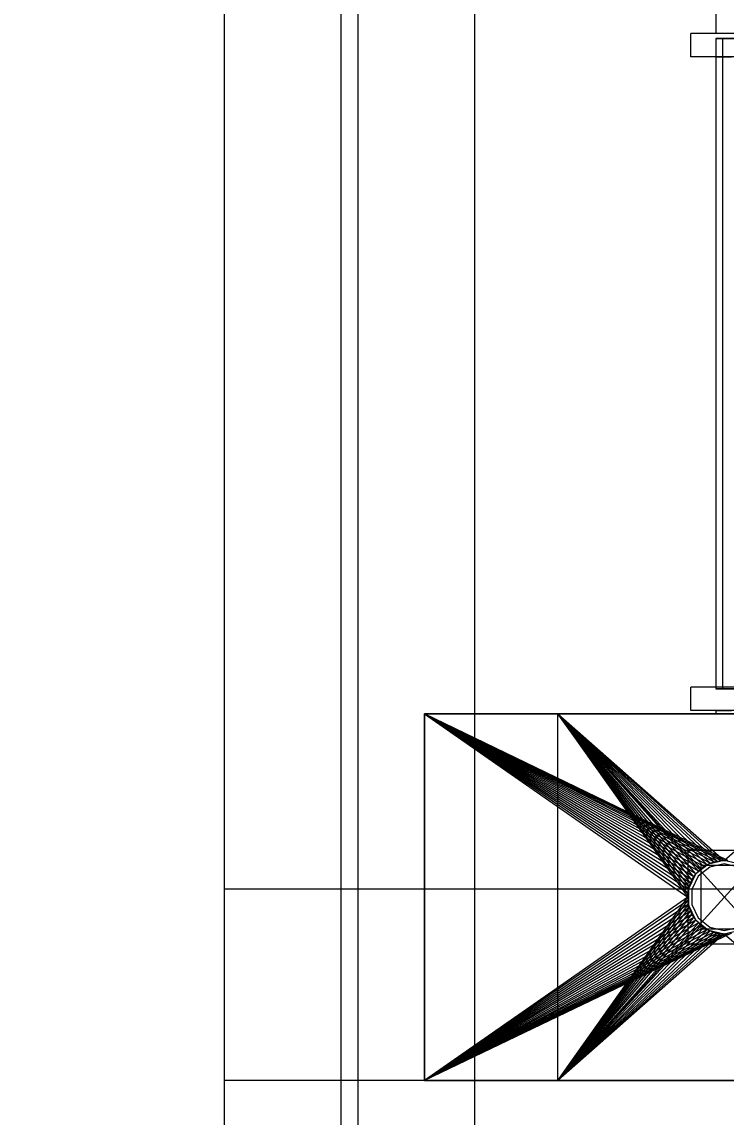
# Model space of a CAD drawing. Header units: millimetres. Extents: x -191664 to 191490, y -197311 to 10263.
# Drawn here: x -47 to 376, y -110682 to -110025 of the extents above; entities that cross this region are included whole.
import ezdxf

# ---------------------------------------------------------------- set-up
doc = ezdxf.new("R2010")
doc.units = ezdxf.units.MM
for name, color, linetype, lineweight in [('COTAS_O', 1, 'Continuous', 0), ('DET_briquetadora_superior', 7, 'Continuous', 0), ('R15_COTAS_TRANSPORTE_P', 1, 'Continuous', 0)]:
    doc.layers.add(name, color=color, linetype=linetype, lineweight=lineweight)
doc.dimstyles.new('PLANTA_20', dxfattribs={"dimtxt": 50, "dimasz": 30, "dimexe": 30, "dimexo": 16, "dimgap": 20, "dimtad": 1, "dimtih": 1, "dimtoh": 1, "dimdec": 1, "dimzin": 0, "dimdsep": 46, "dimcen": 0.09, "dimadec": 0, "dimazin": 0, "dimtfac": 1, "dimtdec": 4, "dimtofl": 0, "dimtmove": 0, "dimatfit": 3, "dimfxl": 1, "dimtolj": 1, "dimtzin": 0, "dimarcsym": 0})

# ---------------------------------------------------------------- blocks, each defined once
blk = doc.blocks.new('*D81')
at = {"layer": 'COTAS_O', "color": 0, "lineweight": -2, "transparency": 16777216}
for p, q in [((59, -109740), (-455, -109740)), ((-425, -111680), (-425, -109770)), ((59, -111710), (-455, -111710))]:
    blk.add_line(p, q, dxfattribs=at)
at = {"layer": 'COTAS_O', "color": 0, "transparency": 16777216}
for points in [[(-430, -109770), (-420, -109770), (-425, -109740)], [(-430, -111680), (-420, -111680), (-425, -111710)]]:
    blk.add_solid(points, dxfattribs=at)
at = {"layer": 'Defpoints', "color": 0, "transparency": 16777216}
for p in [(-425, -109740), (75, -109740), (75, -111710)]:
    blk.add_point(p, dxfattribs=at)
blk = doc.blocks.new('*D131')
at = {"layer": 'Defpoints', "color": 0, "transparency": 16777216}
for p in [(1100, -183968.15), (1139.8, -184162.66), (1104.62, -184212), (1304.62, -184212), (1304.62, -184212)]:
    blk.add_point(p, dxfattribs=at)
at = {"layer": 'R15_COTAS_TRANSPORTE_P', "color": 0, "lineweight": -2, "transparency": 16777216}
blk.add_arc((1304.62, -184212), 172.05, 140.00345, 169.99655, dxfattribs=at)
at = {"layer": 'R15_COTAS_TRANSPORTE_P', "color": 0, "transparency": 16777216}
for points in [[(1169.28, -184097.88), (1176.35, -184104.95), (1194.03, -184080.2)], [(1140.17, -184182.55), (1130.2, -184181.68), (1132.57, -184212)]]:
    blk.add_solid(points, dxfattribs=at)
blk = doc.blocks.new('*D132')
at = {"layer": 'Defpoints', "color": 0, "transparency": 16777216}
for p in [(-500, -194490), (-500, -194490), (500, -194490), (203.29, -194656.68), (439.69, -194832.02)]:
    blk.add_point(p, dxfattribs=at)
at = {"layer": 'R15_COTAS_TRANSPORTE_P', "color": 0, "lineweight": -2, "transparency": 16777216}
blk.add_arc((-500, -194490), 722.77, 342.37834, 357.62166, dxfattribs=at)
at = {"layer": 'R15_COTAS_TRANSPORTE_P', "color": 0, "transparency": 16777216}
for points in [[(217.15, -194519.89), (227.15, -194520.1), (222.77, -194490)], [(193.59, -194710.42), (184.12, -194707.19), (179.18, -194737.2)]]:
    blk.add_solid(points, dxfattribs=at)
blk = doc.blocks.new('*D133')
at = {"layer": 'Defpoints', "color": 0, "transparency": 16777216}
for p in [(439.69, -194147.98), (217.89, -194406.09), (-500, -194490), (-500, -194490), (500, -194490)]:
    blk.add_point(p, dxfattribs=at)
at = {"layer": 'R15_COTAS_TRANSPORTE_P', "color": 0, "lineweight": -2, "transparency": 16777216}
blk.add_arc((-500, -194490), 722.77, 2.37834, 17.62166, dxfattribs=at)
at = {"layer": 'R15_COTAS_TRANSPORTE_P', "color": 0, "transparency": 16777216}
for points in [[(184.12, -194272.81), (193.59, -194269.58), (179.18, -194242.8)], [(227.15, -194459.9), (217.15, -194460.11), (222.77, -194490)]]:
    blk.add_solid(points, dxfattribs=at)

msp = doc.modelspace()

# ---------------------------------------------------------------- linework, layer by layer
at = {"layer": 'DET_briquetadora_superior', "color": 251, "true_color": 0x53616b}
for p, q in [((75, -111560), (75, -109890)), ((145, -111560), (145, -109890)), ((155, -109890), (155, -111560)), ((225, -109890), (225, -111560)), ((75, -110660), (75, -110545)), ((75, -110545), (2275, -110545)), ((75, -110545), (225, -110545)), ((225, -110545), (225, -110660)), ((2275, -110660), (75, -110660)), ((225, -110660), (75, -110660))]:
    msp.add_line(p, q, dxfattribs=at)
at = {"layer": 'DET_briquetadora_superior', "color": 9, "true_color": 0xb9c3c2}
for p, q in [((370, -110020), (370, -110032)), ((355, -110046), (355, -110032)), ((435, -110032), (355, -110032)), ((372.48, -110032), (370, -110032)), ((379.41, -110032), (372.48, -110032)), ((370, -110035), (370, -110425)), ((374, -110035), (370, -110035)), ((370, -110035), (460, -110035)), ((374, -110035), (374, -110425)), ((464, -110035), (374, -110035)), ((435, -110046), (355, -110046)), ((370, -110046), (372.48, -110046)), ((370, -110046), (370, -110424)), ((372.48, -110046), (379.41, -110046)), ((355, -110438), (355, -110424)), ((435, -110424), (355, -110424)), ((372.48, -110424), (370, -110424)), ((374, -110425), (370, -110425)), ((370, -110425), (460, -110425)), ((379.41, -110424), (372.48, -110424)), ((464, -110425), (374, -110425)), ((195, -110440), (275, -110440)), ((204.41, -110440), (195, -110440)), ((195, -110440), (475, -110440)), ((195, -110440), (675, -110440)), ((195, -110660), (195, -110440)), ((195, -110440), (195, -110453.45)), ((195, -110440), (353, -110550)), ((353.11, -110547.84), (195, -110440)), ((353.42, -110545.71), (195, -110440)), ((353.95, -110543.61), (195, -110440)), ((354.67, -110541.58), (195, -110440)), ((355.6, -110539.63), (195, -110440)), ((356.71, -110537.78), (195, -110440)), ((357.99, -110536.04), (195, -110440)), ((359.44, -110534.44), (195, -110440)), ((361.04, -110532.99), (195, -110440)), ((362.78, -110531.71), (195, -110440)), ((364.63, -110530.6), (195, -110440)), ((366.58, -110529.67), (195, -110440)), ((368.61, -110528.95), (195, -110440)), ((370.71, -110528.42), (195, -110440)), ((372.84, -110528.11), (195, -110440)), ((375, -110528), (195, -110440)), ((377.16, -110528.11), (195, -110440)), ((195, -110440), (2155, -110440)), ((205.39, -110440), (204.41, -110440)), ((204.41, -110440), (275, -110440)), ((211.91, -110440), (205.39, -110440)), ((205.39, -110440), (275, -110440)), ((275, -110440), (211.91, -110440)), ((254.17, -110440), (211.91, -110440)), ((475, -110440), (254.17, -110440)), ((279, -110440), (254.17, -110440)), ((275, -110660), (275, -110440)), ((275, -110440), (475, -110440)), ((275, -110440), (353, -110550)), ((275, -110440), (364.63, -110530.6)), ((362.78, -110531.71), (275, -110440)), ((361.04, -110532.99), (275, -110440)), ((359.44, -110534.44), (275, -110440)), ((357.99, -110536.04), (275, -110440)), ((356.71, -110537.78), (275, -110440)), ((355.6, -110539.63), (275, -110440)), ((354.67, -110541.58), (275, -110440)), ((353.95, -110543.61), (275, -110440)), ((353.42, -110545.71), (275, -110440)), ((353.11, -110547.84), (275, -110440)), ((275, -110440), (366.58, -110529.67)), ((275, -110440), (368.61, -110528.95)), ((275, -110440), (370.71, -110528.42)), ((275, -110440), (372.84, -110528.11)), ((275, -110440), (375, -110528)), ((275, -110660), (475, -110440)), ((275, -110440), (475, -110660)), ((555, -110440), (279, -110440)), ((568.33, -110440), (279, -110440)), ((435, -110438), (355, -110438)), ((370, -110438), (372.48, -110438)), ((370, -110438), (370, -110440)), ((370, -110440), (372.48, -110440)), ((372.48, -110438), (379.41, -110438)), ((372.48, -110440), (379.41, -110440)), ((375, -110528), (475, -110440)), ((195, -110453.45), (195, -110660)), ((397, -110522), (353, -110522)), ((353, -110522), (353, -110578)), ((365.45, -110530.18), (357.8, -110536.28)), ((366.32, -110531.98), (359.36, -110537.53)), ((359.44, -110534.44), (361.04, -110532.99)), ((361, -110531), (361, -110569)), ((389, -110531), (361, -110531)), ((361.04, -110532.99), (362.78, -110531.71)), ((362.78, -110531.71), (364.63, -110530.6)), ((364.63, -110530.6), (366.58, -110529.67)), ((375, -110528), (365.45, -110530.18)), ((375, -110530), (366.32, -110531.98)), ((366.58, -110529.67), (368.61, -110528.95)), ((368.61, -110528.95), (370.71, -110528.42)), ((370.71, -110528.42), (372.84, -110528.11)), ((372.84, -110528.11), (375, -110528)), ((384.55, -110530.18), (375, -110528)), ((375, -110528), (377.16, -110528.11)), ((383.68, -110531.98), (375, -110530)), ((357.8, -110536.28), (353.55, -110545.1)), ((354.67, -110541.58), (355.6, -110539.63)), ((359.36, -110537.53), (355.5, -110545.55)), ((355.6, -110539.63), (356.71, -110537.78)), ((356.71, -110537.78), (357.99, -110536.04)), ((357.99, -110536.04), (359.44, -110534.44)), ((353.11, -110547.84), (353.42, -110545.71)), ((353.42, -110545.71), (353.95, -110543.61)), ((353.55, -110545.1), (353.55, -110554.9)), ((353.95, -110543.61), (354.67, -110541.58)), ((355.5, -110545.55), (355.5, -110554.45)), ((353, -110550), (195, -110660)), ((353.11, -110552.16), (195, -110660)), ((275, -110660), (353, -110550)), ((275, -110660), (353.11, -110552.16)), ((353, -110550), (353.11, -110547.84)), ((353, -110550), (353.11, -110552.16)), ((353.11, -110552.16), (353.42, -110554.29)), ((353.42, -110554.29), (195, -110660)), ((353.95, -110556.39), (195, -110660)), ((354.67, -110558.42), (195, -110660)), ((275, -110660), (353.42, -110554.29)), ((275, -110660), (353.95, -110556.39)), ((275, -110660), (354.67, -110558.42)), ((353.42, -110554.29), (353.95, -110556.39)), ((353.55, -110554.9), (357.8, -110563.72)), ((353.95, -110556.39), (354.67, -110558.42)), ((354.67, -110558.42), (355.6, -110560.37)), ((355.5, -110554.45), (359.36, -110562.47)), ((355.6, -110560.37), (195, -110660)), ((356.71, -110562.22), (195, -110660)), ((357.99, -110563.96), (195, -110660)), ((359.44, -110565.56), (195, -110660)), ((275, -110660), (355.6, -110560.37)), ((275, -110660), (356.71, -110562.22)), ((275, -110660), (357.99, -110563.96)), ((275, -110660), (359.44, -110565.56)), ((355.6, -110560.37), (356.71, -110562.22)), ((356.71, -110562.22), (357.99, -110563.96)), ((357.8, -110563.72), (365.45, -110569.82)), ((357.99, -110563.96), (359.44, -110565.56)), ((359.36, -110562.47), (366.32, -110568.02)), ((359.44, -110565.56), (361.04, -110567.01)), ((361.04, -110567.01), (195, -110660)), ((362.78, -110568.29), (195, -110660)), ((364.63, -110569.4), (195, -110660)), ((366.58, -110570.33), (195, -110660)), ((368.61, -110571.05), (195, -110660)), ((379.29, -110571.58), (195, -110660)), ((370.71, -110571.58), (195, -110660)), ((377.16, -110571.89), (195, -110660)), ((372.84, -110571.89), (195, -110660)), ((375, -110572), (195, -110660)), ((361.04, -110567.01), (275, -110660)), ((362.78, -110568.29), (275, -110660)), ((364.63, -110569.4), (275, -110660)), ((366.58, -110570.33), (275, -110660)), ((368.61, -110571.05), (275, -110660)), ((370.71, -110571.58), (275, -110660)), ((372.84, -110571.89), (275, -110660)), ((375, -110572), (275, -110660)), ((361, -110569), (389, -110569)), ((361.04, -110567.01), (362.78, -110568.29)), ((362.78, -110568.29), (364.63, -110569.4)), ((364.63, -110569.4), (366.58, -110570.33)), ((365.45, -110569.82), (375, -110572)), ((366.32, -110568.02), (375, -110570)), ((366.58, -110570.33), (368.61, -110571.05)), ((368.61, -110571.05), (370.71, -110571.58)), ((370.71, -110571.58), (372.84, -110571.89)), ((372.84, -110571.89), (375, -110572)), ((375, -110570), (383.68, -110568.02)), ((375, -110572), (384.55, -110569.82)), ((375, -110572), (377.16, -110571.89)), ((375, -110572), (475, -110660)), ((353, -110578), (397, -110578)), ((195, -110660), (475, -110660)), ((675, -110660), (195, -110660)), ((195, -110660), (275, -110660)), ((195, -110660), (204.41, -110660)), ((2155, -110660), (195, -110660)), ((275, -110660), (204.41, -110660)), ((204.41, -110660), (205.39, -110660)), ((275, -110660), (205.39, -110660)), ((205.39, -110660), (211.91, -110660)), ((275, -110660), (211.91, -110660)), ((211.91, -110660), (254.17, -110660)), ((475, -110660), (254.17, -110660)), ((254.17, -110660), (279, -110660)), ((475, -110660), (275, -110660)), ((279, -110660), (555, -110660)), ((279, -110660), (1781.67, -110660))]:
    msp.add_line(p, q, dxfattribs=at)

# ---------------------------------------------------------------- dimensions: what is measured, and where the dimension line sits
at = {"layer": 'COTAS_O'}
dim = msp.add_aligned_dim(p1=(75, -111710), p2=(75, -109740), distance=500, text='<> O', dimstyle='PLANTA_20', dxfattribs=at)
dim.commit()
dim.dimension.update_dxf_attribs({"geometry": '*D81', "text_midpoint": (-425, -110725)})
at = {"layer": 'R15_COTAS_TRANSPORTE_P'}
for base, line1, line2, picture, middle in [((217.89, -194406.09), ((-500, -194490), (500, -194490)), ((-500, -194490), (439.69, -194147.98)), '*D133', (191490.46, -33543.69)), ((203.29, -194656.68), ((-500, -194490), (500, -194490)), ((-500, -194490), (439.69, -194832.02)), '*D132', (-191664.11, -34001.98)), ((1139.8, -184162.66), ((1304.62, -184212), (1104.62, -184212)), ((1304.62, -184212), (1100, -183968.15)), '*D131', (-166426.35, -78863.51))]:
    dim = msp.add_angular_dim_2l(base=base, line1=line1, line2=line2, dimstyle='PLANTA_20', dxfattribs=at)
    dim.commit()
    dim.dimension.update_dxf_attribs({"geometry": picture, "text_midpoint": middle})

doc.saveas('drawing.dxf')
